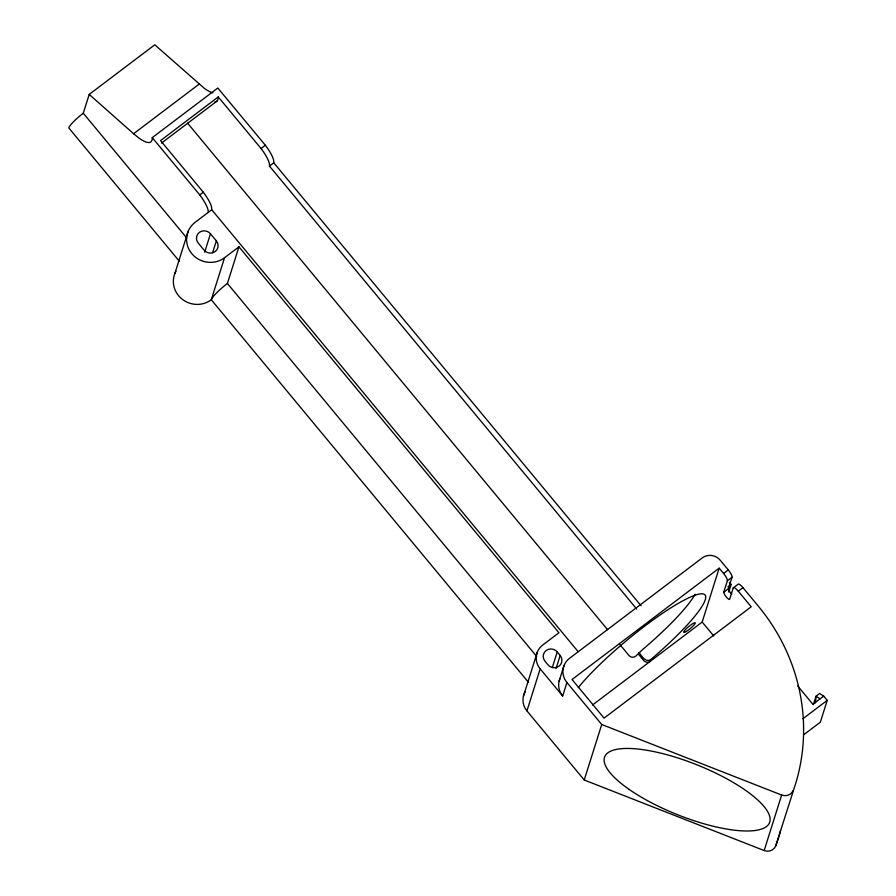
<?xml version="1.0" encoding="UTF-8"?>
<svg xmlns="http://www.w3.org/2000/svg" width="896" height="896" viewBox="0 0 896 896"><rect width="100%" height="100%" fill="white"/><g stroke="black" fill="none" stroke-linecap="round" stroke-linejoin="round"><path stroke-width="1.34" d="M815.483 702.834L816.043 696.203L819.65 693.482L823.693 696.114L827.221 700.358L820.344 722.176L803.757 734.731M813.378 704.682L816.043 696.203L820.086 698.835M179.234 261.106L68.779 127.893A16.811 2.856 -39.7 0 1 83.283 113.221L88.558 96.51M88.637 96.253L89.219 94.405L154.773 44.8L204.422 88.402A44.912 11.245 52.9 0 0 212.834 92.792M174.854 273.526L188.104 231.493M204.68 252.168L210.47 233.778A7.941 7.571 17.5 0 0 199.349 232.389A7.941 7.571 17.5 0 0 198.218 243.051L204.086 250.141A7.941 7.571 17.5 0 0 215.219 251.53A7.941 7.571 17.5 0 0 216.35 240.867L210.47 233.778M212.621 252.683L216.35 240.867M780.528 830.558A202.731 193.245 17.5 0 1 778.467 838.062L775.701 846.026A9.027 8.613 17.5 0 1 764.165 850.55L584.226 780.002L526.938 710.898L540.187 668.864A17.752 16.923 17.5 0 1 542.718 645.03L558.947 632.755L238.963 246.826L224.538 257.734L211.288 299.768L528.595 682.472M175.963 271.186A23.352 22.266 17.5 0 0 181.91 298.995A23.352 22.266 17.5 0 0 211.288 299.768A18.682 3.17 -39.7 0 1 227.405 283.461L238.963 246.826M523.432 696.158L537.365 652.019M552.272 667.688L557.245 651.918A7.941 7.571 17.5 0 0 546.112 650.541A7.941 7.571 17.5 0 0 544.981 661.203L547.915 664.742A7.941 7.571 17.5 0 0 559.048 666.131A7.941 7.571 17.5 0 0 560.179 655.469L557.245 651.918M556.035 668.606L560.179 655.469M559.138 681.038L564.066 665.437M540.187 668.864L562.688 696.002L566.933 682.528A18.021 17.17 17.5 0 1 569.509 658.336L702.218 557.939A12.835 12.242 17.5 0 1 720.205 560.19L728.269 569.923A7.011 1.758 52.9 0 1 732.043 577.259L728.437 588.706L723.744 592.256A4.715 1.176 52.9 0 0 726.309 596.982A4.715 1.176 52.9 0 0 729.624 599.346L733.23 587.899L737.923 584.349A7.011 1.758 52.9 0 1 742.963 587.642L758.24 606.066A202.731 193.245 17.5 0 1 795.962 782.566L775.701 846.026M584.226 780.002L601.731 724.506L566.933 682.528M592.536 705.006L702.184 622.037L719.174 568.154L723.587 573.474A7.011 1.758 52.9 0 1 727.35 580.81L723.744 592.256M728.762 592.021L731.136 584.472L729.378 582.344M764.165 850.55L781.659 795.043A9.027 8.613 17.5 0 0 793.195 790.518M620.054 644.728L628.992 655.502A4.67 4.458 17.5 0 0 635.533 656.32L642.768 649.432A88.749 15.042 -39.7 0 0 695.173 594.227M89.219 94.405L133.594 133.739L199.158 84.123M133.594 133.739L138.869 138.006A44.912 11.245 52.9 0 0 152.253 137.637L217.806 88.032L265.362 145.253A18.906 4.738 52.9 0 1 273.616 160.037L273.773 162.814L641.01 605.718M636.675 609L269.45 166.085A18.906 4.738 52.9 0 0 261.05 148.523L218.266 96.925L160.563 140.582L203.291 192.214A18.906 4.738 52.9 0 1 211.557 206.998L211.747 209.742L578.088 651.582M161.515 143.058L217 101.08M208.141 212.475A18.906 4.738 52.9 0 0 199.741 194.914L203.291 192.214M261.05 148.523L265.362 145.253M211.747 209.742L195.149 222.298A23.352 22.266 17.5 0 0 191.811 253.669A23.352 22.266 17.5 0 0 224.538 257.734M269.45 166.085L273.773 162.814M719.174 568.154L572.04 679.493L604.072 718.122L751.206 606.782L738.282 591.192A7.011 1.758 52.9 0 0 733.23 587.899M723.587 573.474L728.269 569.923M727.35 580.81L732.043 577.259M727.899 586.925L731.136 584.472M738.282 591.192L742.963 587.642M823.693 696.114L812.885 704.29L797.754 686.045M802.894 718.76L827.221 700.358M601.731 724.506L781.659 795.043M702.184 622.037L713.754 635.992M639.005 652.49C641.581 655.794 645.826 663.331 650.989 659.355A88.749 15.042 -39.7 0 0 693.426 595.818A88.749 15.042 -39.7 0 0 578.323 687.557M638.422 654.136L643.709 660.52A4.67 4.435 19.3 0 0 650.25 661.36M187.611 123.178L607.555 629.642M152.253 137.637L199.741 194.914M227.405 283.461L536.704 656.488M83.283 113.221L186.614 237.832M731.718 594.25A4.715 1.176 52.9 0 1 728.437 588.706M218.266 96.925A48.787 12.219 52.9 0 1 214.715 102.021M562.688 696.002A18.021 17.17 17.5 0 1 559.821 678.899M526.938 710.898A17.752 16.923 17.5 0 1 525.078 692.048M685.989 631.613A7.47 1.266 -39.7 0 0 695.229 623.202A7.47 1.266 -39.7 0 0 687.165 627.883A7.47 1.266 -39.7 0 0 685.989 631.613M629.171 789.432A88.738 26.757 21.8 0 0 767.547 825.619A88.738 26.757 21.8 0 0 664.686 754.13A88.738 26.757 21.8 0 0 629.171 789.432"/></g></svg>
